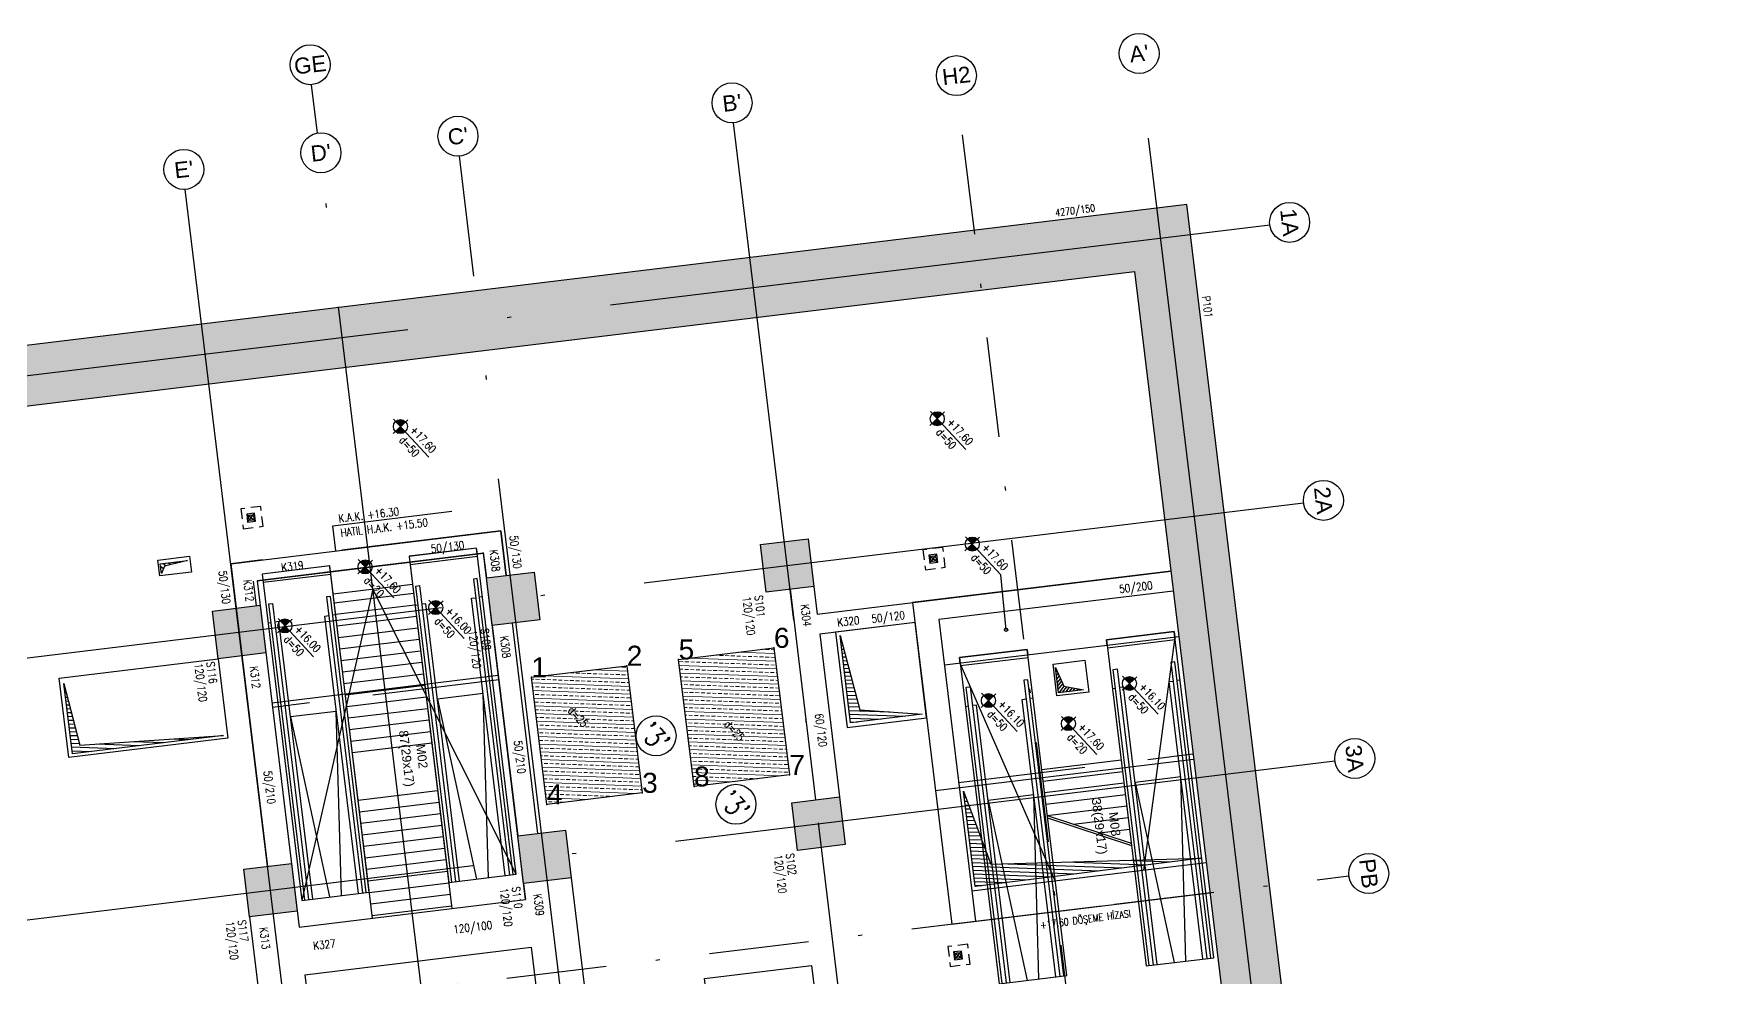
# Model space of a CAD drawing. Header units: millimetres. Extents: x 400392 to 400525, y 4543975 to 4544115.
# Drawn here: x 400448.31 to 400490.07, y 4544080.57 to 4544104.17 of the extents above; entities that cross this region are included whole.
import ezdxf
from ezdxf.enums import TextEntityAlignment as Align

# ---------------------------------------------------------------- set-up
doc = ezdxf.new("R2010")
doc.units = ezdxf.units.MM
for name, pattern in [('ACAD_ISO05W100', [33, 24, -3, 0, -3, 0, -3]), ('AKS', [3, 2.5, -0.25, 0, -0.25]), ('CIZGI', [0.4, 0.25, -0.15]), ('CONTINU', [0]), ('DASHDOT2', [0.5, 0.25, -0.125, 0, -0.125]), ('Hidden', [600, 400, -200]), ('HIDDEN2', [4.7625, 3.175, -1.5875]), ('Hidden_2_', [6, 4, -2])]:
    doc.linetypes.add(name, pattern=pattern)
doc.layers.add('A_HATCH', color=8, linetype='Continuous', lineweight=15)
for name, color, linetype in [('aks prota', 2, 'AKS'), ('bosluk prota', 2, 'Continuous'), ('bosluk tarama prota', 8, 'Continuous'), ('boşluk prota', 2, 'Continuous'), ('boşluk taraması prota', 252, 'Continuous'), ('caks prota', 4, 'Continuous'), ('iderzi_PROTA', 3, 'Continuous'), ('kiriş boyutu prota', 6, 'Continuous'), ('kiriş prota', 6, 'Continuous'), ('kolon prota', 1, 'Continuous'), ('kolon tarama prota', 252, 'Continuous'), ('lkolon prota', 4, 'Continuous'), ('lperde prota', 4, 'Continuous'), ('merdiven prota', 2, 'Continuous'), ('not prota', 2, 'Continuous'), ('nxyz-nno', 11, 'Continuous'), ('perde prota', 1, 'Continuous'), ('PRT-AL-TUNEL_EKSENI', 14, 'DASHDOT2'), ('PRT-MI-a_fit_drainage', 10, 'Continuous'), ('prt-s-taxis', 7, 'Continuous'), ('st-s_level (kot)', 6, 'Continuous'), ('st-s_levelmark (kot işareti)', 4, 'Continuous'), ('st_s_kesit işareti', 7, 'Continuous'), ('st_s_kiriş', 6, 'Continuous'), ('st_s_not çizgisi', 4, 'CIZGI'), ('st_s_ölçü', 4, 'Continuous'), ('taks prota', 7, 'Continuous'), ('temel prota', 6, 'Continuous'), ('tkolon prota', 6, 'Continuous'), ('tkot prota', 6, 'Continuous'), ('tnot prota', 4, 'Continuous'), ('tperde prota', 6, 'Continuous'), ('ölçü prota', 4, 'Continuous')]:
    doc.layers.add(name, color=color, linetype=linetype)
doc.styles.add('AKS', font='romanstw.shx', dxfattribs={"height": 25})
doc.styles.add('OLCU', font='romanstw.shx')
doc.styles.add('PRT-MI-a_Arial', font='Arial.ttf', dxfattribs={"height": 30})
doc.styles.get("Standard").update_dxf_attribs({"font": 'Arial.ttf'})
doc.styles.add('TAKS', font='Arial Unicode.ttf')
doc.styles.add('TEXT250', font='romanstw.shx', dxfattribs={"width": 0.8, "height": 25})
doc.styles.add('TKIRIS', font='romanstw.shx')
doc.styles.add('tkolon', font='romanstw.shx')
doc.styles.add('TNOT', font='romanstw.shx', dxfattribs={"width": 0.8, "height": 250})
pattern_1 = [(357.923994, (400062.51097, 4544602.38144), (0.006900903, 0.190374966), []), (357.923994, (400062.6027, 4544602.2828), (0.006900903, 0.190374966), [0.09525, -0.047625])]

# ---------------------------------------------------------------- blocks, each defined once
blk = doc.blocks.new('yürüyen mer 2')
at = {"color": 253}
blk.add_lwpolyline([(52651, 3429.1), (52651, 3599.1)], dxfattribs=at)
at = {"layer": 'st_s_ölçü', "color": 252, "ltscale": 0.1}
blk.add_line((53451.2, 3599.1), (53451.2, 3429.1), dxfattribs=at)
for points in [[(52651, 3599.1), (53472.2, 3599.1), (53472.2, 3429.1), (52651, 3429.1)], [(53349.5, 3599.1), (53349.5, 3591.6)], [(52651, 3591.6), (53396.5, 3591.6), (53396.5, 3581.8), (52651, 3581.8)], [(52651, 3571.6), (53349.5, 3571.6), (53349.5, 3581.8)], [(52651, 3529.1), (53109.3, 3571.6), (53109.3, 3456.6), (52651, 3499.1)], [(52651, 3456.6), (53349.5, 3456.6), (53349.5, 3446.3)], [(52651, 3436.6), (53396.5, 3436.6), (53396.5, 3446.3), (52651, 3446.3)], [(53349.5, 3429.1), (53349.5, 3436.6)]]:
    blk.add_lwpolyline(points, dxfattribs=at)
blk = doc.blocks.new('Stair_Anotation')
at = {"color": 0, "style": 'PRT-MI-a_Arial'}
blk.add_attdef('M.ADI', text='', height=0.2, dxfattribs=at).set_placement((0, 0), align=Align.BOTTOM_CENTER)
blk.add_attdef('BAS.SAYI-(EN-RIHT)', text='', height=0.2, dxfattribs=at).set_placement((0, -0.08), align=Align.TOP_CENTER)
blk = doc.blocks.new('PLAN_KOT')
at = {"layer": 'st-s_levelmark (kot işareti)'}
h = blk.add_hatch(color=256, dxfattribs=at)
h.paths.add_polyline_path([(0, 17.5, 0.414214), (-17.5, 0), (0, 0)])
h.paths.add_polyline_path([(17.5, 0), (0, 0), (0, -17.5, 0.414214)])
for p, q in [((105, 0), (-25, 0)), ((0, 25), (0, -25))]:
    blk.add_line(p, q, dxfattribs=at)
blk.add_circle((0, 0), 17.5, dxfattribs=at)
at = {"layer": 'st-s_level (kot)', "color": 6, "style": 'OLCU', "width": 0.8}
for tag, p in [('KOT', (22.7, 9.8)), ('DÖŞEME_KALINLIĞI', (22.7, -27.6))]:
    blk.add_attdef(tag, p, '', height=20, dxfattribs=at)
blk = doc.blocks.new('YER SUZGECI_20x20')
at = {"color": 2}
blk.add_lwpolyline([(-20, 0), (0, 0), (0, 20), (-20, 20)], close=True, dxfattribs=at)
for points in [[(0, 20), (-20, 0)], [(-20, 20), (0, 0)]]:
    blk.add_lwpolyline(points, dxfattribs=at)
blk.add_circle((-10, 10), 7, dxfattribs=at)

msp = doc.modelspace()

# ---------------------------------------------------------------- hatches: boundary and pattern name
at = {"layer": 'A_HATCH'}
h = msp.add_hatch(dxfattribs=at)
h.set_pattern_fill('ANSI33', color=2, scale=0.03, angle=-47.076)
h.set_pattern_definition(pattern_1)
h.paths.add_polyline_path([(400466.815, 4544088.812), (400467.201, 4544085.635), (400464.819, 4544085.346), (400464.433, 4544088.523)])
h = msp.add_hatch(dxfattribs=at)
h.set_pattern_fill('ANSI33', color=2, scale=0.03, angle=-47.076)
h.set_pattern_definition(pattern_1)
h.paths.add_polyline_path([(400463.136, 4544088.365), (400463.522, 4544085.189), (400461.139, 4544084.899), (400460.753, 4544088.076)])
at = {"layer": 'bosluk tarama prota'}
h = msp.add_hatch(dxfattribs=at)
h.set_pattern_fill('ANSI31', color=256, scale=0.5, angle=211.924)
h.set_pattern_definition([(51.924, (400504.08677, 4544094.55324), (-0.04919958, 0.03854414), [])])
h.paths.add_polyline_path([(400473.929, 4544087.69), (400473.853, 4544088.318), (400474.056, 4544087.854), (400474.554, 4544087.766)])
at = {"layer": 'boşluk taraması prota', "ltscale": 2}
h = msp.add_hatch(dxfattribs=at)
h.set_pattern_fill('ANSI31', color=256, scale=0.03, angle=-47.076, style=0)
h.set_pattern_definition([(321.924, (400449.81608, 4544098.57485), (0.0587413, 0.0749802), [])])
h.paths.add_polyline_path([(400452.162, 4544090.996), (400451.584, 4544090.854), (400451.507, 4544090.669), (400451.477, 4544090.914)])
h = msp.add_hatch(dxfattribs=at)
h.set_pattern_fill('ANSI31', color=256, scale=0.03, angle=-47.076, style=0)
h.set_pattern_definition([(357.923994, (399684.24689, 4544272.09097), (0.003450452, 0.095187483), [])])
h.paths.add_polyline_path([(400468.959, 4544087.263), (400470.519, 4544087.155), (400468.732, 4544086.934), (400468.467, 4544089.118)])
h = msp.add_hatch(dxfattribs=at)
h.set_pattern_fill('ANSI31', color=256, scale=0.03, angle=-47.076, style=0)
h.set_pattern_definition([(357.923994, (399678.14428, 4544261.64228), (0.003450452, 0.095187483), [])])
h.paths.add_polyline_path([(400449.07, 4544087.922), (400449.468, 4544086.381), (400453.055, 4544086.625), (400449.283, 4544086.167)])
h = msp.add_hatch(dxfattribs=at)
h.set_pattern_fill('ANSI31', color=256, scale=0.03, angle=-47.076, style=0)
h.set_pattern_definition([(357.923994, (399687.36024, 4544268.005635), (0.003450452, 0.095187483), [])])
h.paths.add_polyline_path([(400472.236, 4544083.405), (400477.501, 4544083.558), (400471.846, 4544082.848), (400471.555, 4544085.227)])
at = {"layer": 'kolon tarama prota'}
h = msp.add_hatch(color=256, dxfattribs=at)
h.dxf.hatch_style = 1
h.paths.add_polyline_path([(400485.118, 4544034.122), (400477.132, 4544099.89), (400434.743, 4544094.743), (400434.924, 4544093.254), (400475.823, 4544098.22), (400483.38, 4544035.99)])
h = msp.add_hatch(color=256, dxfattribs=at)
h.dxf.hatch_style = 1
h.paths.add_polyline_path([(400467.669, 4544091.539), (400467.814, 4544090.347), (400466.623, 4544090.203), (400466.478, 4544091.394)])
h = msp.add_hatch(color=256, dxfattribs=at)
h.dxf.hatch_style = 1
h.paths.add_polyline_path([(400460.82, 4544090.707), (400460.964, 4544089.516), (400459.773, 4544089.371), (400459.628, 4544090.562)])
h = msp.add_hatch(color=256, dxfattribs=at)
h.dxf.hatch_style = 1
h.paths.add_polyline_path([(400453.97, 4544089.875), (400454.115, 4544088.684), (400452.923, 4544088.539), (400452.779, 4544089.73)])
h = msp.add_hatch(color=256, dxfattribs=at)
h.dxf.hatch_style = 1
h.paths.add_polyline_path([(400468.453, 4544085.086), (400468.598, 4544083.895), (400467.406, 4544083.75), (400467.262, 4544084.941)])
h = msp.add_hatch(color=256, dxfattribs=at)
h.dxf.hatch_style = 1
h.paths.add_polyline_path([(400461.603, 4544084.254), (400461.748, 4544083.063), (400460.557, 4544082.918), (400460.412, 4544084.11)])
h = msp.add_hatch(color=256, dxfattribs=at)
h.dxf.hatch_style = 1
h.paths.add_polyline_path([(400454.754, 4544083.422), (400454.898, 4544082.231), (400453.707, 4544082.087), (400453.562, 4544083.278)])

# ---------------------------------------------------------------- linework, layer by layer
at = {"layer": 'aks prota', "ltscale": 10}
for p, q in [((400490.074, 4543987.091), (400475.978, 4544103.171)), ((400455.407, 4544101.679), (400455.26, 4544102.889)), ((400478.198, 4543999.861), (400465.802, 4544101.936)), ((400470.204, 4544008.457), (400458.953, 4544101.104)), ((400466.206, 4544012.755), (400455.528, 4544100.688)), ((400462.209, 4544017.053), (400452.103, 4544100.272)), ((400432.848, 4544093.757), (400479.207, 4544099.387)), ((400433.692, 4544086.808), (400480.051, 4544092.438)), ((400434.475, 4544080.356), (400480.835, 4544085.985))]:
    msp.add_line(p, q, dxfattribs=at)
at = {"layer": 'bosluk prota'}
msp.add_lwpolyline([(400473.929, 4544087.69), (400473.853, 4544088.318), (400474.056, 4544087.854), (400474.554, 4544087.766)], close=True, dxfattribs=at)
at = {"layer": 'boşluk prota', "ltscale": 0.05}
for points in [[(400452.162, 4544090.996), (400451.584, 4544090.854), (400451.507, 4544090.669), (400451.477, 4544090.914)], [(400468.959, 4544087.263), (400470.519, 4544087.155), (400468.732, 4544086.934), (400468.467, 4544089.118)], [(400449.07, 4544087.922), (400449.468, 4544086.381), (400453.055, 4544086.625), (400449.283, 4544086.167)], [(400472.236, 4544083.405), (400477.501, 4544083.558), (400471.846, 4544082.848), (400471.555, 4544085.227)]]:
    msp.add_lwpolyline(points, close=True, dxfattribs=at)
at = {"layer": 'caks prota', "ltscale": 0.05}
for centre in [(400475.942, 4544103.67), (400455.225, 4544103.388), (400471.375, 4544103.115), (400465.767, 4544102.434), (400458.917, 4544101.603), (400455.492, 4544101.187), (400452.067, 4544100.771), (400479.704, 4544099.447), (400480.548, 4544092.498), (400481.331, 4544086.046), (400481.68, 4544083.172)]:
    msp.add_circle(centre, 0.5, dxfattribs=at)
at = {"layer": 'caks prota'}
for centre in [(400463.868, 4544086.612), (400465.866, 4544084.901)]:
    msp.add_circle(centre, 0.5, dxfattribs=at)
at = {"layer": 'iderzi_PROTA', "linetype": 'ACAD_ISO05W100', "lineweight": 30, "ltscale": 2}
msp.add_lwpolyline([(400476.733, 4544090.725), (400470.281, 4544089.942), (400471.257, 4544081.907), (400477.709, 4544082.691)], dxfattribs=at)
at = {"layer": 'kiriş prota'}
for p, q in [((400459.925, 4544088.117), (400454.267, 4544087.43)), ((400471.76, 4544082.737), (400477.617, 4544083.448))]:
    msp.add_line(p, q, dxfattribs=at)
at = {"layer": 'kiriş prota', "linetype": 'HIDDEN2'}
msp.add_line((400459.938, 4544088.009), (400454.28, 4544087.322), dxfattribs=at)
at = {"layer": 'kiriş prota'}
for points in [[(400453.239, 4544090.915), (400459.99, 4544091.735)], [(400459.99, 4544091.735), (400460.125, 4544090.622)], [(400452.209, 4544091.103), (400452.257, 4544090.706), (400451.463, 4544090.611), (400451.415, 4544091.007), (400452.209, 4544091.103)], [(400453.895, 4544090.491), (400459.554, 4544091.179)], [(400457.782, 4544090.397), (400455.797, 4544090.156), (400455.729, 4544090.714), (400453.895, 4544090.491), (400454.947, 4544081.834), (400460.605, 4544082.521), (400459.554, 4544091.179)], [(400459.551, 4544091.198), (400459.628, 4544090.562)], [(400453.239, 4544090.915), (400454.158, 4544083.35)], [(400457.714, 4544090.955), (400458.766, 4544082.298)], [(400467.814, 4544090.347), (400467.898, 4544089.653), (400476.733, 4544090.725)], [(400467.218, 4544090.275), (400467.857, 4544085.014)], [(400476.794, 4544090.229), (400470.937, 4544089.518)], [(400456.78, 4544082.057), (400455.797, 4544090.156)], [(400470.281, 4544089.942), (400471.257, 4544081.907), (400471.852, 4544081.98)], [(400459.773, 4544089.371), (400460.412, 4544084.11)], [(400460.269, 4544089.431), (400460.908, 4544084.17)], [(400470.341, 4544089.446), (400467.959, 4544089.156), (400468.453, 4544085.086)], [(400470.937, 4544089.518), (400471.76, 4544082.737)], [(400476.932, 4544089.087), (400471.075, 4544088.376)], [(400448.953, 4544088.057), (400452.923, 4544088.539), (400453.165, 4544086.554), (400449.194, 4544086.072), (400448.953, 4544088.057)], [(400470.852, 4544085.243), (400477.304, 4544086.026)], [(400461.748, 4544083.063), (400462.446, 4544077.305)], [(400460.557, 4544082.918), (400460.605, 4544082.521)], [(400453.707, 4544082.087), (400454.407, 4544076.329)], [(400455.091, 4544080.643), (400460.749, 4544081.328)], [(400460.749, 4544081.328), (400461.254, 4544077.16)], [(400455.091, 4544080.643), (400455.597, 4544076.474)]]:
    msp.add_lwpolyline(points, dxfattribs=at)
for points in [[(400470.63, 4544087.063), (400470.341, 4544089.446), (400468.356, 4544089.205), (400468.645, 4544086.822)], [(400467.756, 4544080.871), (400468.151, 4544077.62), (400465.47, 4544077.295), (400465.076, 4544080.546)]]:
    msp.add_lwpolyline(points, close=True, dxfattribs=at)
at = {"layer": 'kiriş prota', "linetype": 'HIDDEN2'}
for points in [[(400471.431, 4544085.448), (400477.288, 4544086.159)], [(400471.76, 4544082.737), (400471.852, 4544081.98), (400477.709, 4544082.691)]]:
    msp.add_lwpolyline(points, dxfattribs=at)
at = {"layer": 'kolon prota', "color": 1}
for points in [[(400467.669, 4544091.539), (400467.814, 4544090.347), (400466.623, 4544090.203), (400466.478, 4544091.394)], [(400460.82, 4544090.707), (400460.964, 4544089.516), (400459.773, 4544089.371), (400459.628, 4544090.562)], [(400453.97, 4544089.875), (400454.115, 4544088.684), (400452.923, 4544088.539), (400452.779, 4544089.73)], [(400468.453, 4544085.086), (400468.598, 4544083.895), (400467.406, 4544083.75), (400467.262, 4544084.941)], [(400461.603, 4544084.254), (400461.748, 4544083.063), (400460.557, 4544082.918), (400460.412, 4544084.11)], [(400454.754, 4544083.422), (400454.898, 4544082.231), (400453.707, 4544082.087), (400453.562, 4544083.278)]]:
    msp.add_lwpolyline(points, close=True, dxfattribs=at)
at = {"layer": 'merdiven prota', "color": 4}
for p, q in [((400476.833, 4544089.075), (400476.054, 4544083.259)), ((400473.845, 4544082.99), (400471.473, 4544088.424))]:
    msp.add_line(p, q, dxfattribs=at)
at = {"layer": 'merdiven prota', "linetype": 'Hidden', "ltscale": 10}
for p, q in [((400473.507, 4544085.769), (400475.493, 4544086.01)), ((400473.542, 4544085.482), (400475.528, 4544085.723)), ((400473.577, 4544085.194), (400475.563, 4544085.435)), ((400473.612, 4544084.906), (400475.598, 4544085.147)), ((400473.647, 4544084.618), (400475.633, 4544084.859)), ((400474.298, 4544084.405), (400475.668, 4544084.571)), ((400474.948, 4544084.192), (400475.703, 4544084.283))]:
    msp.add_line(p, q, dxfattribs=at)
for points in [[(400459.402, 4544091.16), (400459.384, 4544091.304), (400457.697, 4544091.1), (400457.714, 4544090.955)], [(400455.729, 4544090.714), (400455.711, 4544090.858), (400454.024, 4544090.654), (400454.041, 4544090.509)], [(400455.821, 4544089.938), (400457.806, 4544090.179)], [(400455.858, 4544089.65), (400457.843, 4544089.891)], [(400455.893, 4544089.362), (400457.878, 4544089.603)], [(400455.928, 4544089.074), (400457.913, 4544089.315)], [(400455.963, 4544088.786), (400457.948, 4544089.027)], [(400475.146, 4544088.87), (400475.128, 4544089.014), (400476.816, 4544089.219), (400476.833, 4544089.075)], [(400455.998, 4544088.498), (400457.983, 4544088.739)], [(400471.473, 4544088.424), (400471.455, 4544088.568), (400473.143, 4544088.773), (400473.16, 4544088.629)], [(400456.033, 4544088.211), (400458.018, 4544088.452)], [(400456.068, 4544087.923), (400458.053, 4544088.164)], [(400456.103, 4544087.635), (400458.088, 4544087.876)], [(400456.138, 4544087.347), (400458.123, 4544087.588)], [(400456.173, 4544087.059), (400458.158, 4544087.3)], [(400456.208, 4544086.771), (400458.193, 4544087.012)], [(400456.243, 4544086.483), (400458.228, 4544086.724)], [(400456.278, 4544086.195), (400458.263, 4544086.436)], [(400456.422, 4544085.004), (400458.408, 4544085.245)], [(400456.457, 4544084.716), (400458.443, 4544084.957)], [(400456.492, 4544084.428), (400458.478, 4544084.669)], [(400456.527, 4544084.14), (400458.512, 4544084.382)], [(400473.647, 4544084.618), (400475.745, 4544083.93)], [(400473.654, 4544084.563), (400475.752, 4544083.875)], [(400456.562, 4544083.853), (400458.547, 4544084.094)], [(400456.597, 4544083.565), (400458.582, 4544083.806)], [(400456.632, 4544083.277), (400458.617, 4544083.518)], [(400456.667, 4544082.989), (400458.652, 4544083.23)], [(400456.702, 4544082.701), (400458.687, 4544082.942)], [(400456.737, 4544082.413), (400458.722, 4544082.654)], [(400456.772, 4544082.125), (400458.757, 4544082.366)]]:
    msp.add_lwpolyline(points, dxfattribs=at)
at = {"layer": 'merdiven prota', "color": 4}
msp.add_lwpolyline([(400460.374, 4544083.152), (400456.792, 4544090.277), (400455.014, 4544082.501)], dxfattribs=at)
at = {"layer": 'not prota', "ltscale": 0.1}
msp.add_lwpolyline([(400455.864, 4544091.234), (400455.788, 4544091.863), (400458.766, 4544092.225)], dxfattribs=at)
at = {"layer": 'nxyz-nno'}
for p in [(400464.433, 4544088.523), (400466.815, 4544088.812), (400460.753, 4544088.076), (400463.136, 4544088.365), (400467.201, 4544085.635), (400463.522, 4544085.189), (400464.819, 4544085.346), (400461.139, 4544084.899)]:
    msp.add_point(p, dxfattribs=at)
at = {"layer": 'perde prota'}
msp.add_lwpolyline([(400485.118, 4544034.122), (400477.132, 4544099.89), (400434.744, 4544094.743), (400434.925, 4544093.254), (400475.823, 4544098.22), (400483.38, 4544035.99)], close=True, dxfattribs=at)
at = {"layer": 'PRT-AL-TUNEL_EKSENI', "ltscale": 10}
for p, q in [((400484.743, 4543992.832), (400471.41, 4544102.627)), ((400434.824, 4544077.483), (400481.184, 4544083.113))]:
    msp.add_line(p, q, dxfattribs=at)
at = {"layer": 'PRT-MI-a_fit_drainage', "color": 2, "linetype": 'CIZGI'}
for points in [[(400454.049, 4544091.851), (400453.989, 4544092.347), (400453.493, 4544092.287), (400453.553, 4544091.791)], [(400471.097, 4544090.826), (400471.037, 4544091.322), (400470.54, 4544091.262), (400470.601, 4544090.766)], [(400471.718, 4544080.907), (400471.657, 4544081.403), (400471.161, 4544081.343), (400471.221, 4544080.847)]]:
    msp.add_lwpolyline(points, close=True, dxfattribs=at)
at = {"layer": 'st-s_level (kot)', "color": 4, "linetype": 'CONTINU', "ltscale": 0.1}
msp.add_lwpolyline([(400472.616, 4544089.264), (400472.487, 4544090.637)], dxfattribs=at)
msp.add_circle((400472.616, 4544089.264), 0.0413, dxfattribs=at)
at = {"layer": 'st_s_kiriş', "ltscale": 0.1}
for points in [[(400466.815, 4544088.812), (400467.201, 4544085.635), (400464.819, 4544085.346), (400464.433, 4544088.523), (400466.815, 4544088.812)], [(400463.136, 4544088.365), (400463.522, 4544085.189), (400461.139, 4544084.899), (400460.753, 4544088.076), (400463.136, 4544088.365)]]:
    msp.add_lwpolyline(points, dxfattribs=at)
at = {"layer": 'temel prota', "color": 5, "linetype": 'Hidden_2_'}
for points in [[(400460.125, 4544090.622), (400459.99, 4544091.735), (400453.239, 4544090.915), (400453.374, 4544089.803)], [(400459.628, 4544090.562), (400459.554, 4544091.179), (400453.796, 4544090.479), (400453.871, 4544089.863)]]:
    msp.add_lwpolyline(points, dxfattribs=at)
at = {"layer": 'temel prota'}
msp.add_lwpolyline([(400473.888, 4544087.61), (400473.792, 4544088.404), (400474.586, 4544088.5), (400474.683, 4544087.706)], close=True, dxfattribs=at)
at = {"layer": 'temel prota', "color": 5}
msp.add_lwpolyline([(400475.493, 4544086.01), (400475.529, 4544085.713), (400473.544, 4544085.472), (400473.507, 4544085.769)], close=True, dxfattribs=at)
at = {"layer": 'ölçü prota'}
msp.add_lwpolyline([(400463.136, 4544088.365), (400463.522, 4544085.189), (400461.139, 4544084.899), (400460.753, 4544088.076), (400463.136, 4544088.365)], dxfattribs=at)

# ---------------------------------------------------------------- block references
at = {"layer": 'PRT-MI-a_fit_drainage', "color": 2, "xscale": 0.010000000000017, "yscale": 0.010000000000017, "zscale": 0.010000000000017, "rotation": 96.92399395885995}
for p in [(400453.836, 4544092.178), (400470.884, 4544091.153), (400471.504, 4544081.234)]:
    msp.add_blockref('YER SUZGECI_20x20', p, dxfattribs=at)
at = {"layer": 'prt-s-taxis'}
ref = msp.add_blockref('Stair_Anotation', (400457.839, 4544086.07), dxfattribs=dict(at, xscale=-1.125000000001912, yscale=1.125000000001912, zscale=1.125000000001912, rotation=276.9239939242187))
ref.add_attrib('M.ADI', 'M02', dxfattribs={"layer": '0', "color": 0, "height": 0.225, "rotation": 276.924, "style": 'PRT-MI-a_Arial'}).set_placement((400457.838, 4544086.078), align=Align.BOTTOM_CENTER)
ref.add_attrib('BAS.SAYI-(EN-RIHT)', '87(29x17)', dxfattribs={"layer": '0', "color": 0, "height": 0.225, "rotation": 276.924, "style": 'PRT-MI-a_Arial'}).set_placement((400457.75, 4544086.06), align=Align.TOP_CENTER)
ref = msp.add_blockref('Stair_Anotation', (400475.153, 4544084.377), dxfattribs=dict(at, xscale=-1.125000000001912, yscale=1.125000000001912, zscale=1.125000000001912, rotation=276.9239939242187))
ref.add_attrib('M.ADI', 'M08', dxfattribs={"layer": '0', "color": 0, "height": 0.225, "rotation": 276.924, "style": 'PRT-MI-a_Arial'}).set_placement((400475.152, 4544084.386), align=Align.BOTTOM_CENTER)
ref.add_attrib('BAS.SAYI-(EN-RIHT)', '38(29x17)', dxfattribs={"layer": '0', "color": 0, "height": 0.225, "rotation": 276.924, "style": 'PRT-MI-a_Arial'}).set_placement((400475.063, 4544084.368), align=Align.TOP_CENTER)
at = {"layer": 'st-s_level (kot)', "linetype": 'CONTINU', "ltscale": 0.1, "xscale": 0.010000000000017, "yscale": 0.010000000000017, "zscale": 0.010000000000017, "rotation": 312.9239939588531}
for p, values in [((400470.897, 4544094.538), {'KOT': '+17.60', 'DÖŞEME_KALINLIĞI': 'd=50'}), ((400457.478, 4544094.343), {'KOT': '+17.60', 'DÖŞEME_KALINLIĞI': 'd=50'}), ((400471.772, 4544091.406), {'KOT': '+17.60', 'DÖŞEME_KALINLIĞI': 'd=50'}), ((400456.596, 4544090.834), {'KOT': '+17.60', 'DÖŞEME_KALINLIĞI': 'd=20'}), ((400458.361, 4544089.817), {'KOT': '+16.00', 'DÖŞEME_KALINLIĞI': 'd=50'}), ((400454.593, 4544089.36), {'KOT': '+16.00', 'DÖŞEME_KALINLIĞI': 'd=50'}), ((400475.7, 4544087.921), {'KOT': '+16.10', 'DÖŞEME_KALINLIĞI': 'd=50'}), ((400472.176, 4544087.493), {'KOT': '+16.10', 'DÖŞEME_KALINLIĞI': 'd=50'}), ((400474.173, 4544086.917), {'KOT': '+17.60', 'DÖŞEME_KALINLIĞI': 'd=20'})]:
    msp.add_blockref('PLAN_KOT', p, dxfattribs=at).add_auto_attribs(values)
at = {"layer": 'st_s_ölçü', "linetype": 'CONTINU', "xscale": -0.010000000000017, "yscale": 0.010000000000017, "zscale": 0.010000000000017, "rotation": 276.9239939588693}
for p in [(400488.118, 4543556.143), (400484.445, 4543555.697), (400505.55, 4543554.059), (400501.877, 4543553.612)]:
    msp.add_blockref('yürüyen mer 2', p, dxfattribs=at)

# ---------------------------------------------------------------- texts
at = {"layer": 'kiriş boyutu prota', "ltscale": 0.05, "style": 'TKIRIS', "width": 0.8}
for s, rotation, p in [('50/130', 6.924, (400459.073, 4544091.383)), ('50/130', 276.924, (400460.409, 4544090.792)), ('50/130', 276.924, (400453.134, 4544089.909)), ('50/200', 6.924, (400476.276, 4544090.378)), ('50/120', 6.924, (400470.085, 4544089.633)), ('60/120', 276.924, (400468.041, 4544086.338)), ('50/210', 276.924, (400460.514, 4544085.667)), ('50/210', 276.924, (400454.26, 4544084.908)), ('120/100', 6.924, (400459.771, 4544081.889))]:
    msp.add_text(s, height=0.2, rotation=rotation, dxfattribs=at).set_placement(p, align=Align.MIDDLE_RIGHT)
at = {"layer": 'kiriş prota', "ltscale": 0.05, "style": 'TKIRIS', "width": 0.8}
for s, rotation, p in [('K308', 276.924, (400459.807, 4544091.268)), ('K319', 6.924, (400454.504, 4544090.817)), ('K312', 276.924, (400453.652, 4544090.521)), ('K304', 276.924, (400467.582, 4544089.899)), ('K320', 6.924, (400468.399, 4544089.44)), ('K308', 276.924, (400460.069, 4544089.109)), ('K312', 276.924, (400453.815, 4544088.35)), ('K309', 276.924, (400460.905, 4544082.663)), ('K313', 276.924, (400454.056, 4544081.831)), ('K327', 6.924, (400455.304, 4544081.361))]:
    msp.add_text(s, height=0.2, rotation=rotation, dxfattribs=at).set_placement(p, align=Align.MIDDLE_LEFT)
at = {"layer": 'lkolon prota', "style": 'tkolon', "width": 0.8}
for p in [(400466.032, 4544090.08), (400459.183, 4544089.248), (400452.333, 4544088.417), (400466.816, 4544083.628), (400459.966, 4544082.796), (400453.116, 4544081.964)]:
    msp.add_text('120/120', height=0.2, rotation=276.924, dxfattribs=at).set_placement(p)
at = {"layer": 'lperde prota', "style": 'tkolon', "width": 0.8}
msp.add_text('4270/150', height=0.18, rotation=7.3933, dxfattribs=at).set_placement((400473.848, 4544099.683), align=Align.MIDDLE_LEFT)
at = {"layer": 'nxyz-nno'}
for s, p in [('5', (400464.433, 4544088.523)), ('6', (400466.815, 4544088.812)), ('1', (400460.753, 4544088.076)), ('2', (400463.136, 4544088.365)), ('7', (400467.201, 4544085.635)), ('3', (400463.522, 4544085.189)), ('8', (400464.819, 4544085.346)), ('4', (400461.139, 4544084.899))]:
    msp.add_text(s, height=0.5, dxfattribs=at).set_placement(p)
at = {"layer": 'st_s_kesit işareti', "style": 'AKS', "width": 0.8}
for p in [(400463.657, 4544086.416), (400465.655, 4544084.705)]:
    msp.add_text("'3'", height=0.5, rotation=312.924, dxfattribs=at).set_placement(p, align=Align.CENTER)
at = {"layer": 'st_s_not çizgisi', "ltscale": 0.05, "style": 'tkolon', "width": 0.8}
msp.add_text('+17.60 DÖŞEME HİZASI', height=0.18, rotation=7.4589, dxfattribs=at).set_placement((400473.47, 4544081.879), align=Align.MIDDLE_LEFT)
at = {"layer": 'taks prota', "style": 'TAKS'}
for s, rotation, p in [('GE', 6.4292, (400455.225, 4544103.388)), ("A'", 6.4292, (400475.942, 4544103.67)), ('H2', 6.4292, (400471.375, 4544103.115)), ("B'", 6.4292, (400465.767, 4544102.434)), ("C'", 6.4292, (400458.917, 4544101.603)), ("D'", 6.4292, (400455.492, 4544101.187)), ("E'", 6.4292, (400452.067, 4544100.771)), ('1A', 276.4292, (400479.704, 4544099.447)), ('2A', 276.4292, (400480.548, 4544092.498)), ('3A', 276.4292, (400481.331, 4544086.046)), ('PB', 276.4292, (400481.68, 4544083.172))]:
    msp.add_text(s, height=0.4, rotation=rotation, dxfattribs=at).set_placement(p, align=Align.MIDDLE_CENTER)
at = {"layer": 'tkolon prota', "style": 'tkolon', "width": 0.8}
for s, p in [('S101', (400466.33, 4544090.116)), ('S109', (400459.48, 4544089.285)), ('S116', (400452.631, 4544088.453)), ('S102', (400467.114, 4544083.664)), ('S110', (400460.264, 4544082.832)), ('S117', (400453.414, 4544082))]:
    msp.add_text(s, height=0.2, rotation=276.924, dxfattribs=at).set_placement(p)
at = {"layer": 'tkot prota', "style": 'TEXT250', "width": 0.8}
for p in [(400461.647, 4544087.233), (400465.553, 4544086.889)]:
    msp.add_text('d=25', height=0.2, rotation=312.924, dxfattribs=at).set_placement(p)
at = {"layer": 'tnot prota', "style": 'TNOT', "width": 0.8}
for s, p in [(' K.A.K. +16.30', (400455.823, 4544092.029)), ('HATIL H.A.K. +15.50', (400455.985, 4544091.686))]:
    msp.add_text(s, height=0.2, rotation=6.924, dxfattribs=at).set_placement(p, align=Align.MIDDLE_LEFT)
at = {"layer": 'tperde prota', "style": 'tkolon', "width": 0.8}
msp.add_text('P101', height=0.2, rotation=277.3933, dxfattribs=at).set_placement((400477.61, 4544097.611), align=Align.MIDDLE_LEFT)

doc.saveas('drawing.dxf')
